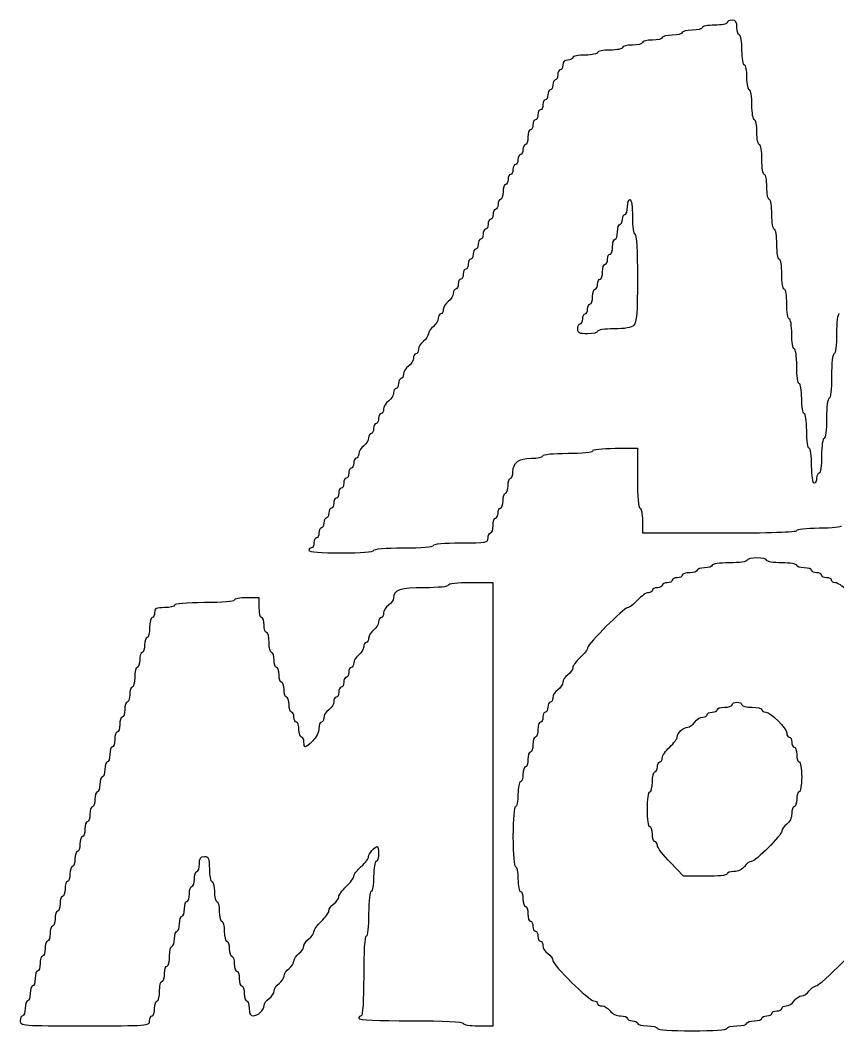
# Model space of a CAD drawing. Extents: x 18 to 597, y 6 to 390.
# Drawn here: x 22.7 to 74.4, y 305 to 368.8 of the extents above; entities that cross this region are included whole.
import ezdxf

# ---------------------------------------------------------------- set-up
doc = ezdxf.new("R2010")
doc.units = 0
doc.layers.add('Layer_1', color=7, linetype='CONTINUOUS')

msp = doc.modelspace()

# ---------------------------------------------------------------- linework, layer by layer
at = {"layer": 'Layer_1', "color": 7}
for points in [[(61.241119, 357.527226), (61.241119, 357.527226)], [(60.297438, 341.802157), (61.71296, 341.802157), (61.71296, 339.914796)], [(62.027153, 337.241401), (62.027153, 336.455369), (66.902101, 336.455369)], [(69.260751, 334.882751), (69.260751, 334.882751)], [(51.64832, 305.31887), (52.592001, 305.31887), (52.592001, 319.314227), (52.592001, 333.310135), (51.176479, 333.310135), (51.176479, 333.310135)], [(37.810062, 331.737517), (37.810062, 332.366455), (37.023477, 332.366455)], [(68.002878, 325.761792), (68.002878, 325.761792)], [(65.998107, 314.765598), (64.621723, 314.777725), (63.796553, 315.6277)]]:
    msp.add_lwpolyline(points, dxfattribs=at)
for points in [[(66.587356, 368.535547), (66.154901, 368.535547), (65.801325, 368.464387), (65.801325, 368.377897)], [(67.37394, 368.692643), (67.37394, 368.606153), (67.019808, 368.535547), (66.587356, 368.535547)], [(67.688133, 368.849739), (67.515153, 368.849739), (67.37394, 368.779136), (67.37394, 368.692643)], [(68.002878, 368.377897), (68.002878, 368.744826), (67.93276, 368.849739), (67.688133, 368.849739)], [(63.914514, 367.906059), (63.568555, 367.906059), (63.285026, 367.835452), (63.285026, 367.748962)], [(64.543452, 368.063705), (64.543452, 367.977215), (64.260479, 367.906059), (63.914514, 367.906059)], [(65.172387, 368.220801), (64.826425, 368.220801), (64.543452, 368.150195), (64.543452, 368.063705)], [(65.801325, 368.377897), (65.801325, 368.29141), (65.518349, 368.220801), (65.172387, 368.220801)], [(68.159974, 367.906059), (68.073484, 367.906059), (68.002878, 368.118428), (68.002878, 368.377897)], [(68.317621, 366.962928), (68.317621, 367.487111), (68.247347, 367.906059), (68.159974, 367.906059)], [(60.76928, 367.120025), (60.76928, 367.033532), (60.415147, 366.962928), (59.982695, 366.962928)], [(61.398215, 367.277121), (61.052253, 367.277121), (60.76928, 367.206514), (60.76928, 367.120025)], [(62.027153, 367.43477), (62.027153, 367.348277), (61.744177, 367.277121), (61.398215, 367.277121)], [(62.656091, 367.591866), (62.310126, 367.591866), (62.027153, 367.521257), (62.027153, 367.43477)], [(63.285026, 367.748962), (63.285026, 367.662473), (63.00205, 367.591866), (62.656091, 367.591866)], [(57.624046, 366.49109), (57.624046, 366.4046), (57.482283, 366.333993), (57.3093, 366.333993)], [(58.410077, 366.648186), (57.977625, 366.648186), (57.624046, 366.577579), (57.624046, 366.49109)], [(59.196661, 366.805282), (59.196661, 366.718789), (58.842529, 366.648186), (58.410077, 366.648186)], [(59.982695, 366.962928), (59.550244, 366.962928), (59.196661, 366.891772), (59.196661, 366.805282)], [(68.474717, 366.019248), (68.387347, 366.019248), (68.317621, 366.438743), (68.317621, 366.962928)], [(56.995108, 366.019248), (56.995108, 365.846265), (56.924502, 365.704505), (56.838012, 365.704505)], [(57.3093, 366.333993), (57.099632, 366.333993), (56.995108, 366.228922), (56.995108, 366.019248)], [(68.631813, 365.233217), (68.631813, 365.665669), (68.56121, 366.019248), (68.474717, 366.019248)], [(56.680365, 365.390313), (56.680365, 365.217333), (56.609759, 365.075567), (56.523269, 365.075567)], [(56.838012, 365.704505), (56.751522, 365.704505), (56.680365, 365.563295), (56.680365, 365.390313)], [(68.789463, 364.446632), (68.702973, 364.446632), (68.631813, 364.800765), (68.631813, 365.233217)], [(56.366173, 364.761375), (56.366173, 364.588395), (56.295016, 364.446632), (56.208524, 364.446632)], [(56.523269, 365.075567), (56.436779, 365.075567), (56.366173, 364.934357), (56.366173, 364.761375)], [(56.051427, 364.13244), (56.051427, 363.959457), (55.980824, 363.817694), (55.894331, 363.817694)], [(56.208524, 364.446632), (56.122034, 364.446632), (56.051427, 364.30542), (56.051427, 364.13244)], [(68.946559, 363.502952), (68.946559, 364.027134), (68.876833, 364.446632), (68.789463, 364.446632)], [(55.737235, 363.502952), (55.737235, 363.329972), (55.666078, 363.188759), (55.579589, 363.188759)], [(55.894331, 363.817694), (55.807844, 363.817694), (55.737235, 363.675931), (55.737235, 363.502952)], [(69.103655, 362.559821), (69.016285, 362.559821), (68.946559, 362.978769), (68.946559, 363.502952)], [(55.422492, 362.874014), (55.422492, 362.701031), (55.351886, 362.559821), (55.265396, 362.559821)], [(55.579589, 363.188759), (55.493099, 363.188759), (55.422492, 363.046993), (55.422492, 362.874014)], [(55.107747, 362.245079), (55.107747, 362.072096), (55.037141, 361.930886), (54.950651, 361.930886)], [(55.265396, 362.559821), (55.178906, 362.559821), (55.107747, 362.418058), (55.107747, 362.245079)], [(69.260751, 361.773237), (69.260751, 362.205689), (69.190145, 362.559821), (69.103655, 362.559821)], [(54.793555, 361.459045), (54.793555, 361.199572), (54.722948, 360.987203), (54.636458, 360.987203)], [(54.950651, 361.930886), (54.864161, 361.930886), (54.793555, 361.718517), (54.793555, 361.459045)], [(69.418398, 360.987203), (69.331905, 360.987203), (69.260751, 361.340785), (69.260751, 361.773237)], [(54.636458, 360.987203), (54.549966, 360.987206), (54.478812, 360.845443), (54.478812, 360.67246)], [(69.575494, 360.043525), (69.575494, 360.567708), (69.505768, 360.987203), (69.418398, 360.987203)], [(54.321716, 360.358268), (54.235223, 360.358268), (54.164619, 360.216505), (54.164619, 360.043525)], [(54.478812, 360.67246), (54.478812, 360.499484), (54.408205, 360.358268), (54.321716, 360.358268)], [(54.00697, 359.72878), (53.920477, 359.72878), (53.849874, 359.587567), (53.849874, 359.414587)], [(54.164619, 360.043525), (54.164617, 359.870546), (54.09346, 359.72878), (54.00697, 359.72878)], [(69.73259, 359.099842), (69.645217, 359.099842), (69.575494, 359.519343), (69.575494, 360.043525)], [(53.692778, 359.099842), (53.606288, 359.099845), (53.535682, 358.958629), (53.535682, 358.78565)], [(53.849874, 359.414587), (53.849874, 359.241605), (53.779268, 359.099842), (53.692778, 359.099842)], [(69.890239, 358.313811), (69.890239, 358.746263), (69.81908, 359.099842), (69.73259, 359.099842)], [(53.378035, 358.470907), (53.291545, 358.470907), (53.220936, 358.258535), (53.220936, 357.999065)], [(53.535682, 358.78565), (53.535682, 358.612667), (53.464525, 358.470907), (53.378035, 358.470907)], [(70.047335, 357.527226), (69.960843, 357.527226), (69.890239, 357.881359), (69.890239, 358.313811)], [(53.220936, 357.999065), (53.220936, 357.739593), (53.150333, 357.527226), (53.06384, 357.527226)], [(52.749097, 356.898288), (52.662607, 356.898288), (52.592001, 356.757079), (52.592001, 356.584096)], [(52.906193, 357.213034), (52.906193, 357.040051), (52.83559, 356.898288), (52.749097, 356.898288)], [(53.06384, 357.527226), (52.97735, 357.527226), (52.906193, 357.386014), (52.906193, 357.213034)], [(60.926376, 356.584096), (61.012866, 356.584096), (61.083472, 356.796468), (61.083472, 357.055938)], [(61.083472, 357.055938), (61.083472, 357.31541), (61.154626, 357.527226), (61.241119, 357.527226)], [(61.241119, 357.527226), (61.330973, 357.527226), (61.398215, 357.055472), (61.398215, 356.42645)], [(70.204432, 356.584096), (70.204432, 357.108282), (70.134706, 357.527226), (70.047335, 357.527226)], [(52.434905, 356.269353), (52.348415, 356.269353), (52.277258, 356.128144), (52.277258, 355.955161)], [(52.592001, 356.584096), (52.592001, 356.411116), (52.521398, 356.269353), (52.434905, 356.269353)], [(60.612184, 355.955161), (60.698674, 355.955161), (60.76928, 356.096374), (60.76928, 356.269353)], [(60.76928, 356.269353), (60.76928, 356.442336), (60.839883, 356.584096), (60.926376, 356.584096)], [(61.398215, 356.42645), (61.398215, 355.79743), (61.46546, 355.325673), (61.555314, 355.325673)], [(70.361528, 355.640416), (70.274155, 355.640416), (70.204432, 356.059913), (70.204432, 356.584096)], [(52.120159, 355.640416), (52.03367, 355.640416), (51.963063, 355.498652), (51.963063, 355.325673)], [(52.277258, 355.955161), (52.277258, 355.782181), (52.206649, 355.640416), (52.120159, 355.640416)], [(60.454534, 355.483319), (60.454534, 355.742792), (60.525694, 355.955161), (60.612184, 355.955161)], [(70.519174, 354.696735), (70.519174, 355.22092), (70.448898, 355.640416), (70.361528, 355.640416)], [(51.805417, 355.01148), (51.718927, 355.01148), (51.64832, 354.869717), (51.64832, 354.696735)], [(51.963063, 355.325673), (51.963063, 355.152693), (51.891906, 355.01148), (51.805417, 355.01148)], [(60.140342, 354.539639), (60.140342, 354.799108), (60.210948, 355.01148), (60.297438, 355.01148)], [(60.297438, 355.01148), (60.383928, 355.01148), (60.454534, 355.22385), (60.454534, 355.483319)], [(61.555314, 355.325673), (61.654179, 355.325673), (61.71296, 354.299727), (61.71296, 352.562429)], [(51.491224, 354.382543), (51.404734, 354.382543), (51.333575, 354.24078), (51.333575, 354.0678)], [(51.64832, 354.696735), (51.64832, 354.523755), (51.577714, 354.382543), (51.491224, 354.382543)], [(59.982695, 354.0678), (60.069185, 354.0678), (60.140342, 354.280167), (60.140342, 354.539639)], [(70.67627, 353.753608), (70.5889, 353.753608), (70.519174, 354.172552), (70.519174, 354.696735)], [(51.176479, 353.753608), (51.089989, 353.753608), (51.019383, 353.611842), (51.019383, 353.438862)], [(51.333575, 354.0678), (51.333578, 353.894817), (51.262969, 353.753608), (51.176479, 353.753608)], [(59.668503, 353.438862), (59.754993, 353.438862), (59.825599, 353.580625), (59.825599, 353.753608)], [(59.825599, 353.753608), (59.825599, 353.926587), (59.896206, 354.0678), (59.982695, 354.0678)], [(70.833369, 352.809927), (70.833369, 353.334112), (70.763641, 353.753608), (70.67627, 353.753608)], [(50.862286, 353.124119), (50.775794, 353.124119), (50.70464, 352.982909), (50.70464, 352.809927)], [(51.019383, 353.438862), (51.019383, 353.265882), (50.948776, 353.124119), (50.862286, 353.124119)], [(59.510854, 352.967023), (59.510854, 353.226493), (59.582013, 353.438862), (59.668503, 353.438862)], [(50.547544, 352.495182), (50.461054, 352.495182), (50.390448, 352.353969), (50.390448, 352.180989)], [(50.70464, 352.809927), (50.70464, 352.636947), (50.634034, 352.495182), (50.547544, 352.495182)], [(59.196661, 352.180989), (59.196661, 352.353969), (59.267268, 352.495182), (59.353758, 352.495182)], [(59.353758, 352.495182), (59.440247, 352.495182), (59.510854, 352.707551), (59.510854, 352.967023)], [(61.71296, 352.562429), (61.71296, 350.377327), (61.665716, 349.752492), (61.488063, 349.574842)], [(70.991016, 351.866246), (70.903646, 351.866246), (70.833369, 352.285744), (70.833369, 352.809927)], [(50.232798, 351.866246), (50.146308, 351.866246), (50.075702, 351.740116), (50.075702, 351.586228)], [(50.390448, 352.180989), (50.390448, 352.008007), (50.319288, 351.866246), (50.232798, 351.866246)], [(58.881919, 351.394405), (58.881919, 351.653874), (58.953075, 351.866246), (59.039565, 351.866246)], [(59.039565, 351.866246), (59.126055, 351.866246), (59.196661, 352.008007), (59.196661, 352.180989)], [(71.148112, 350.922566), (71.148112, 351.446751), (71.078386, 351.866246), (70.991016, 351.866246)], [(50.075702, 351.586228), (50.075702, 351.432341), (49.934489, 351.20489), (49.76151, 351.080212)], [(58.724823, 350.922566), (58.811312, 350.922566), (58.881919, 351.134932), (58.881919, 351.394405)], [(49.446767, 350.573646), (49.446767, 350.419759), (49.376163, 350.293628), (49.289671, 350.293628)], [(49.76151, 351.080212), (49.588527, 350.955532), (49.446767, 350.727533), (49.446767, 350.573646)], [(58.410077, 350.293628), (58.49657, 350.293628), (58.567726, 350.435388), (58.567726, 350.608371)], [(58.567726, 350.608371), (58.567726, 350.78135), (58.638333, 350.922566), (58.724823, 350.922566)], [(71.305208, 349.979436), (71.217838, 349.979436), (71.148112, 350.398383), (71.148112, 350.922566)], [(49.132022, 350.014163), (49.132022, 349.860276), (48.990812, 349.632271), (48.817829, 349.507594)], [(49.289671, 350.293628), (49.203181, 350.293628), (49.132022, 350.16805), (49.132022, 350.014163)], [(58.095885, 349.66469), (58.182375, 349.66469), (58.252981, 349.806453), (58.252981, 349.979436)], [(58.252981, 349.979436), (58.252981, 350.152415), (58.323587, 350.293628), (58.410077, 350.293628)], [(71.462305, 349.035755), (71.462305, 349.559941), (71.392579, 349.979436), (71.305208, 349.979436)], [(74.450442, 350.293628), (74.358714, 350.293628), (74.293346, 349.769615), (74.293346, 349.035755)], [(48.817829, 349.507594), (48.64485, 349.382914), (48.503086, 349.17055), (48.503086, 349.035755)], [(57.938789, 349.349947), (57.938789, 349.52293), (58.009392, 349.66469), (58.095885, 349.66469)], [(58.567726, 349.035755), (58.043547, 349.035755), (57.938789, 349.087856), (57.938789, 349.349947)], [(60.23019, 349.349947), (59.646098, 349.349947), (59.196661, 349.281734), (59.196661, 349.192851)], [(61.488063, 349.574842), (61.338954, 349.425727), (60.916123, 349.349947), (60.23019, 349.349947)], [(48.503086, 349.035755), (48.503086, 348.900963), (48.361877, 348.688594), (48.188894, 348.563913)], [(59.196661, 349.192851), (59.196661, 349.106361), (58.913686, 349.035755), (58.567726, 349.035755)], [(71.619951, 348.092075), (71.532578, 348.092075), (71.462305, 348.511573), (71.462305, 349.035755)], [(74.293346, 349.035755), (74.293346, 348.301898), (74.227428, 347.777882), (74.1357, 347.777882)], [(47.874149, 348.057347), (47.874149, 347.90346), (47.803542, 347.777882), (47.717052, 347.777882)], [(48.188894, 348.563913), (48.015914, 348.439236), (47.874149, 348.211234), (47.874149, 348.057347)], [(71.777047, 346.991298), (71.777047, 347.62032), (71.709805, 348.092075), (71.619951, 348.092075)], [(47.559956, 347.497864), (47.559956, 347.343977), (47.418193, 347.115975), (47.245214, 346.991298)], [(47.717052, 347.777882), (47.630563, 347.777882), (47.559956, 347.651751), (47.559956, 347.497864)], [(74.1357, 347.777882), (74.04251, 347.777882), (73.978603, 347.201054), (73.978603, 346.36236)], [(47.245214, 346.991298), (47.072234, 346.866621), (46.930468, 346.638619), (46.930468, 346.484732)], [(71.934146, 345.890521), (71.844292, 345.890521), (71.777047, 346.362278), (71.777047, 346.991298)], [(46.773372, 346.205264), (46.686882, 346.205264), (46.616276, 346.063504), (46.616276, 345.890521)], [(46.930468, 346.484732), (46.930468, 346.330844), (46.859862, 346.205264), (46.773372, 346.205264)], [(73.978603, 346.36236), (73.978603, 345.523663), (73.914697, 344.946841), (73.821507, 344.946841)], [(46.45918, 345.576329), (46.37269, 345.576329), (46.301533, 345.450195), (46.301533, 345.296311)], [(46.616276, 345.890521), (46.616276, 345.717541), (46.545669, 345.576329), (46.45918, 345.576329)], [(72.091793, 344.946841), (72.091793, 345.471023), (72.021517, 345.890521), (71.934146, 345.890521)], [(45.987341, 344.789744), (45.814358, 344.665067), (45.672595, 344.437063), (45.672595, 344.283175)], [(46.301533, 345.296311), (46.301533, 345.142423), (46.16032, 344.914425), (45.987341, 344.789744)], [(72.248889, 344.00371), (72.161519, 344.00371), (72.091793, 344.422655), (72.091793, 344.946841)], [(73.821507, 344.946841), (73.729779, 344.946841), (73.663858, 344.422824), (73.663858, 343.688968)], [(45.672595, 344.283175), (45.672595, 344.129291), (45.601989, 344.00371), (45.515499, 344.00371)], [(45.358403, 343.688968), (45.358403, 343.515985), (45.287246, 343.374222), (45.200756, 343.374222)], [(45.515499, 344.00371), (45.429006, 344.00371), (45.358403, 343.861947), (45.358403, 343.688968)], [(72.405985, 342.902934), (72.405985, 343.531953), (72.338746, 344.00371), (72.248889, 344.00371)], [(73.663858, 343.688968), (73.663858, 342.955108), (73.598487, 342.431092), (73.506762, 342.431092)], [(45.04366, 343.06003), (45.04366, 342.887047), (44.973051, 342.745287), (44.886564, 342.745287)], [(45.200756, 343.374222), (45.114264, 343.374222), (45.04366, 343.233009), (45.04366, 343.06003)], [(72.563081, 341.802157), (72.473225, 341.802157), (72.405985, 342.273911), (72.405985, 342.902934)], [(44.728915, 342.465819), (44.728915, 342.311932), (44.587705, 342.08393), (44.414722, 341.959253)], [(44.886564, 342.745287), (44.800068, 342.745287), (44.728915, 342.619707), (44.728915, 342.465819)], [(73.506762, 342.431092), (73.416905, 342.431092), (73.349666, 341.959338), (73.349666, 341.330315)], [(44.414722, 341.959253), (44.241743, 341.834576), (44.09998, 341.606574), (44.09998, 341.452687)], [(57.3093, 341.487414), (58.252834, 341.487414), (58.881919, 341.550158), (58.881919, 341.64451)], [(58.881919, 341.64451), (58.881919, 341.7377), (59.45875, 341.802157), (60.297438, 341.802157)], [(72.720731, 340.70138), (72.720731, 341.3304), (72.652935, 341.802157), (72.563081, 341.802157)], [(43.942881, 341.172669), (43.856394, 341.172669), (43.785784, 341.031459), (43.785784, 340.858476)], [(44.09998, 341.452687), (44.09998, 341.298799), (44.02937, 341.172669), (43.942881, 341.172669)], [(53.849874, 340.319387), (53.849874, 340.915937), (54.201568, 341.172669), (55.017899, 341.172669)], [(55.017899, 341.172669), (55.413286, 341.172669), (55.737235, 341.243825), (55.737235, 341.330315)], [(55.737235, 341.330315), (55.737235, 341.424671), (56.365769, 341.487414), (57.3093, 341.487414)], [(73.349666, 341.330315), (73.349666, 340.701295), (73.282423, 340.229538), (73.192569, 340.229538)], [(43.628138, 340.543731), (43.541648, 340.543734), (43.471042, 340.402521), (43.471042, 340.229538)], [(43.785784, 340.858476), (43.785784, 340.685497), (43.714628, 340.543731), (43.628138, 340.543731)], [(53.692778, 339.914796), (53.779268, 339.914796), (53.849874, 340.096981), (53.849874, 340.319387)], [(72.877827, 339.600603), (72.78797, 339.600603), (72.720731, 340.072358), (72.720731, 340.70138)], [(43.313945, 339.914796), (43.227456, 339.914796), (43.156299, 339.773583), (43.156299, 339.600603)], [(43.471042, 340.229538), (43.471042, 340.056559), (43.400435, 339.914796), (43.313945, 339.914796)], [(53.535682, 339.442954), (53.535682, 339.702426), (53.606288, 339.914796), (53.692778, 339.914796)], [(61.71296, 339.914796), (61.71296, 338.761591), (61.773957, 338.027985), (61.870057, 338.027985)], [(73.034923, 339.914796), (73.034923, 339.741813), (72.964317, 339.600603), (72.877827, 339.600603)], [(73.192569, 340.229538), (73.106077, 340.229538), (73.034923, 340.087775), (73.034923, 339.914796)], [(42.999203, 339.285858), (42.912713, 339.285858), (42.842104, 339.144098), (42.842104, 338.971115)], [(43.156299, 339.600603), (43.156299, 339.427621), (43.08569, 339.285858), (42.999203, 339.285858)], [(53.378035, 338.971115), (53.464525, 338.971115), (53.535682, 339.183485), (53.535682, 339.442954)], [(42.685008, 338.656923), (42.598518, 338.656923), (42.527361, 338.515157), (42.527361, 338.342177)], [(42.842104, 338.971115), (42.842104, 338.798136), (42.771497, 338.656923), (42.685008, 338.656923)], [(53.06384, 338.027985), (53.150333, 338.027985), (53.220936, 338.240354), (53.220936, 338.499827)], [(53.220936, 338.499827), (53.220936, 338.759299), (53.291545, 338.971115), (53.378035, 338.971115)], [(42.370265, 338.027985), (42.283772, 338.027985), (42.213169, 337.886222), (42.213169, 337.713242)], [(42.527361, 338.342177), (42.527361, 338.169195), (42.456755, 338.027985), (42.370265, 338.027985)], [(52.906193, 337.713242), (52.906193, 337.886222), (52.97735, 338.027985), (53.06384, 338.027985)], [(61.870057, 338.027985), (61.956549, 338.027985), (62.027153, 337.673853), (62.027153, 337.241401)], [(42.055519, 337.39905), (41.96903, 337.39905), (41.898423, 337.257287), (41.898423, 337.084304)], [(42.213169, 337.713242), (42.213169, 337.540263), (42.142009, 337.39905), (42.055519, 337.39905)], [(52.592001, 336.927208), (52.592001, 337.186681), (52.662607, 337.39905), (52.749097, 337.39905)], [(52.749097, 337.39905), (52.83559, 337.39905), (52.906193, 337.540263), (52.906193, 337.713242)], [(41.741327, 336.769562), (41.654834, 336.769562), (41.584231, 336.628349), (41.584231, 336.455369)], [(41.898423, 337.084304), (41.898423, 336.911325), (41.827817, 336.769562), (41.741327, 336.769562)], [(52.434905, 336.455369), (52.521398, 336.455369), (52.592001, 336.667736), (52.592001, 336.927208)], [(66.902101, 336.455369), (70.047208, 336.455369), (71.777047, 336.511012), (71.777047, 336.612466)], [(71.777047, 336.612466), (71.777047, 336.705653), (72.353878, 336.769562), (73.192569, 336.769562)], [(73.192569, 336.769562), (74.031261, 336.769562), (74.607539, 336.834021), (74.607539, 336.927208)], [(41.426584, 336.140624), (41.340092, 336.140624), (41.269488, 335.999411), (41.269488, 335.826432)], [(41.584231, 336.455369), (41.584231, 336.282387), (41.513074, 336.140624), (41.426584, 336.140624)], [(50.547544, 335.826432), (52.172509, 335.826432), (52.277258, 335.845174), (52.277258, 336.140624)], [(52.277258, 336.140624), (52.277256, 336.313604), (52.348415, 336.455369), (52.434905, 336.455369)], [(41.112392, 335.511689), (41.025902, 335.511689), (40.954743, 335.441082), (40.954743, 335.354593)], [(40.954743, 335.354593), (40.954743, 335.257821), (41.741161, 335.196943), (42.999203, 335.196943)], [(41.269488, 335.826432), (41.269488, 335.653452), (41.198882, 335.511689), (41.112392, 335.511689)], [(42.999203, 335.196943), (44.257242, 335.196943), (45.04366, 335.257821), (45.04366, 335.354593)], [(45.04366, 335.354593), (45.04366, 335.450692), (45.777269, 335.511689), (46.930468, 335.511689)], [(46.930468, 335.511689), (48.08367, 335.511689), (48.817829, 335.572683), (48.817829, 335.668785)], [(48.817829, 335.668785), (48.817829, 335.764091), (49.49917, 335.826432), (50.547544, 335.826432)], [(67.531036, 334.568008), (66.902017, 334.568008), (66.43026, 334.500774), (66.43026, 334.410912)], [(68.631813, 334.725655), (68.631813, 334.635795), (68.160056, 334.568008), (67.531036, 334.568008)], [(69.260751, 334.882751), (68.914792, 334.882751), (68.631813, 334.812145), (68.631813, 334.725655)], [(69.890239, 334.725655), (69.890239, 334.812145), (69.606713, 334.882751), (69.260751, 334.882751)], [(70.833369, 334.568008), (70.309187, 334.568008), (69.890239, 334.63829), (69.890239, 334.725655)], [(71.777047, 334.410912), (71.77705, 334.498277), (71.357544, 334.568008), (70.833369, 334.568008)], [(65.015291, 333.93907), (64.755821, 333.93907), (64.543452, 333.868464), (64.543452, 333.781974)], [(65.486579, 334.096167), (65.486579, 334.009674), (65.274763, 333.93907), (65.015291, 333.93907)], [(65.958421, 334.253816), (65.698949, 334.253816), (65.486579, 334.182656), (65.486579, 334.096167)], [(66.43026, 334.410912), (66.43026, 334.324422), (66.21789, 334.253816), (65.958421, 334.253816)], [(72.248889, 334.253816), (71.989419, 334.253816), (71.777047, 334.324422), (71.777047, 334.410912)], [(72.720731, 334.096167), (72.720731, 334.182656), (72.508361, 334.253816), (72.248889, 334.253816)], [(73.034923, 333.93907), (72.861943, 333.93907), (72.720731, 334.009674), (72.720731, 334.096167)], [(73.349666, 333.781974), (73.349666, 333.868464), (73.207905, 333.93907), (73.034923, 333.93907)], [(51.176479, 333.310135), (50.337791, 333.310135), (49.76151, 333.246226), (49.76151, 333.153036)], [(63.599771, 333.310135), (63.426789, 333.310135), (63.285026, 333.239526), (63.285026, 333.153036)], [(63.914514, 333.467232), (63.914514, 333.380742), (63.772751, 333.310135), (63.599771, 333.310135)], [(64.228706, 333.624878), (64.055727, 333.624878), (63.914514, 333.553721), (63.914514, 333.467232)], [(64.543452, 333.781974), (64.543452, 333.695484), (64.401689, 333.624878), (64.228706, 333.624878)], [(73.663858, 333.624878), (73.490876, 333.624878), (73.349666, 333.695484), (73.349666, 333.781974)], [(73.978603, 333.467232), (73.978603, 333.553721), (73.83684, 333.624878), (73.663858, 333.624878)], [(74.229956, 333.310135), (74.091684, 333.310135), (73.978603, 333.380742), (73.978603, 333.467232)], [(74.922284, 332.838294), (74.679909, 333.097766), (74.368234, 333.310135), (74.229956, 333.310135)], [(48.256142, 332.99539), (46.73223, 332.99539), (46.301533, 332.849865), (46.301533, 332.333932)], [(49.76151, 333.153036), (49.76151, 333.059155), (49.154749, 332.99539), (48.256142, 332.99539)], [(62.404735, 332.681197), (62.266463, 332.681197), (61.955339, 332.468825), (61.71296, 332.209359)], [(62.656091, 332.838294), (62.656091, 332.751804), (62.543013, 332.681197), (62.404735, 332.681197)], [(62.970833, 332.99539), (62.797854, 332.99539), (62.656091, 332.924786), (62.656091, 332.838294)], [(63.285026, 333.153036), (63.285026, 333.066547), (63.143813, 332.99539), (62.970833, 332.99539)], [(34.350082, 332.05226), (33.19688, 332.05226), (32.463272, 331.990713), (32.463272, 331.894613)], [(36.237443, 332.209359), (36.237443, 332.113256), (35.503282, 332.05226), (34.350082, 332.05226)], [(37.023477, 332.366455), (36.591026, 332.366455), (36.237443, 332.295848), (36.237443, 332.209359)], [(46.301533, 332.333932), (46.301533, 332.217111), (46.16032, 332.01929), (45.987341, 331.894613)], [(61.71296, 332.209359), (61.470582, 331.949884), (61.19313, 331.737517), (61.096703, 331.737517)], [(31.205399, 331.423325), (31.205399, 331.250342), (31.134242, 331.108579), (31.047752, 331.108579)], [(31.834336, 331.737517), (31.310157, 331.737517), (31.205399, 331.685416), (31.205399, 331.423325)], [(32.463272, 331.894613), (32.463272, 331.808123), (32.180299, 331.737517), (31.834336, 331.737517)], [(37.967158, 331.108579), (37.880668, 331.108579), (37.810062, 331.391555), (37.810062, 331.737517)], [(45.672595, 331.388597), (45.672595, 331.23471), (45.601989, 331.108579), (45.515499, 331.108579)], [(45.987341, 331.894613), (45.814358, 331.769936), (45.672595, 331.542484), (45.672595, 331.388597)], [(61.096703, 331.737517), (60.868024, 331.737517), (58.567726, 329.437222), (58.567726, 329.208541)], [(31.047752, 331.108579), (30.961262, 331.108579), (30.890656, 330.825606), (30.890656, 330.479644)], [(38.124254, 330.63674), (38.124254, 330.89621), (38.053648, 331.108579), (37.967158, 331.108579)], [(45.358403, 330.828564), (45.358403, 330.674677), (45.216643, 330.447225), (45.04366, 330.322548)], [(45.515499, 331.108579), (45.429006, 331.108579), (45.358403, 330.982451), (45.358403, 330.828564)], [(30.890656, 330.479644), (30.890656, 330.133682), (30.82005, 329.850706), (30.73356, 329.850706)], [(38.281901, 330.164899), (38.195408, 330.164899), (38.124254, 330.377268), (38.124254, 330.63674)], [(38.438997, 329.535963), (38.438997, 329.881926), (38.368391, 330.164899), (38.281901, 330.164899)], [(45.04366, 330.322548), (44.87068, 330.197868), (44.728915, 329.969869), (44.728915, 329.815982)], [(30.73356, 329.850706), (30.64707, 329.850706), (30.57591, 329.63834), (30.57591, 329.378867)], [(38.596093, 328.907026), (38.5096, 328.907026), (38.438997, 329.190001), (38.438997, 329.535963)], [(44.571818, 329.535963), (44.485329, 329.535963), (44.414722, 329.409833), (44.414722, 329.255945)], [(44.728915, 329.815982), (44.728915, 329.662094), (44.658308, 329.535963), (44.571818, 329.535963)], [(30.418814, 328.907026), (30.332324, 328.907026), (30.261718, 328.694659), (30.261718, 328.435187)], [(30.57591, 329.378867), (30.57591, 329.119398), (30.505307, 328.907026), (30.418814, 328.907026)], [(38.753189, 328.435187), (38.753189, 328.694659), (38.682583, 328.907026), (38.596093, 328.907026)], [(44.414722, 329.255945), (44.414722, 329.102058), (44.272959, 328.874607), (44.09998, 328.749929)], [(58.567726, 329.208541), (58.567726, 329.112111), (58.355354, 328.834667), (58.095885, 328.592283)], [(30.261718, 328.435187), (30.261718, 328.175714), (30.191112, 327.963345), (30.104622, 327.963345)], [(38.910839, 327.963345), (38.824346, 327.963345), (38.753189, 328.175714), (38.753189, 328.435187)], [(43.785784, 328.243363), (43.785784, 328.089476), (43.714628, 327.963345), (43.628138, 327.963345)], [(44.09998, 328.749929), (43.927, 328.625249), (43.785784, 328.39725), (43.785784, 328.243363)], [(58.095885, 328.592283), (57.83641, 328.349902), (57.624046, 328.054421), (57.624046, 327.935233)], [(30.104622, 327.963345), (30.018129, 327.963345), (29.946975, 327.680372), (29.946975, 327.33441)], [(39.067935, 327.491506), (39.067935, 327.750978), (38.997328, 327.963345), (38.910839, 327.963345)], [(43.471042, 327.649153), (43.471042, 327.47617), (43.400435, 327.33441), (43.313945, 327.33441)], [(43.628138, 327.963345), (43.541648, 327.963345), (43.471042, 327.822132), (43.471042, 327.649153)], [(57.624046, 327.935233), (57.624046, 327.816045), (57.482283, 327.616186), (57.3093, 327.491506)], [(29.946975, 327.33441), (29.946975, 326.988448), (29.876369, 326.705472), (29.789879, 326.705472)], [(39.225031, 327.019664), (39.138541, 327.019664), (39.067935, 327.232037), (39.067935, 327.491506)], [(39.382677, 326.548376), (39.382677, 326.807848), (39.311521, 327.019664), (39.225031, 327.019664)], [(43.156299, 327.019664), (43.156299, 326.846685), (43.08569, 326.705472), (42.999203, 326.705472)], [(43.313945, 327.33441), (43.227456, 327.33441), (43.156299, 327.192647), (43.156299, 327.019664)], [(56.995108, 327.019664), (56.995108, 326.884872), (56.853348, 326.673053), (56.680365, 326.548376)], [(57.3093, 327.491506), (57.136321, 327.366829), (56.995108, 327.154459), (56.995108, 327.019664)], [(29.789879, 326.705472), (29.703387, 326.705472), (29.632783, 326.493106), (29.632783, 326.233633)], [(39.539774, 326.076537), (39.453284, 326.076537), (39.382677, 326.288904), (39.382677, 326.548376)], [(42.842104, 326.390729), (42.842104, 326.21775), (42.771497, 326.076537), (42.685008, 326.076537)], [(42.999203, 326.705472), (42.91271, 326.705472), (42.842104, 326.563712), (42.842104, 326.390729)], [(56.680365, 326.548376), (56.507386, 326.423696), (56.366173, 326.195697), (56.366173, 326.04181)], [(29.475134, 325.761792), (29.388641, 325.761792), (29.318037, 325.549422), (29.318037, 325.289953)], [(29.632783, 326.233633), (29.632783, 325.974161), (29.561623, 325.761792), (29.475134, 325.761792)], [(39.69687, 325.604695), (39.69687, 325.864168), (39.626263, 326.076537), (39.539774, 326.076537)], [(42.527361, 325.796519), (42.527361, 325.642632), (42.386148, 325.41463), (42.213169, 325.289953)], [(42.685008, 326.076537), (42.598518, 326.076537), (42.527361, 325.950406), (42.527361, 325.796519)], [(56.208524, 325.761792), (56.122034, 325.761792), (56.051427, 325.620579), (56.051427, 325.447599)], [(56.366173, 326.04181), (56.366173, 325.887922), (56.295016, 325.761792), (56.208524, 325.761792)], [(67.688133, 325.604695), (67.688133, 325.691188), (67.829898, 325.761792), (68.002878, 325.761792)], [(68.002878, 325.761792), (68.175861, 325.761792), (68.317621, 325.691188), (68.317621, 325.604695)], [(29.318037, 325.289953), (29.318037, 325.030478), (29.247431, 324.818111), (29.160941, 324.818111)], [(39.853966, 325.132857), (39.767476, 325.132857), (39.69687, 325.345226), (39.69687, 325.604695)], [(40.011615, 324.818111), (40.011615, 324.991093), (39.940456, 325.132857), (39.853966, 325.132857)], [(42.213169, 325.289953), (42.040186, 325.165273), (41.898423, 324.937271), (41.898423, 324.783386)], [(55.894331, 325.132857), (55.807844, 325.132857), (55.737235, 324.991093), (55.737235, 324.818111)], [(56.051427, 325.447599), (56.051427, 325.27462), (55.980824, 325.132857), (55.894331, 325.132857)], [(65.836049, 324.818111), (65.989922, 324.818111), (66.116067, 324.889268), (66.116067, 324.97576)], [(66.116067, 324.97576), (66.116067, 325.06225), (66.25728, 325.132857), (66.43026, 325.132857)], [(66.43026, 325.132857), (66.603239, 325.132857), (66.745005, 325.20346), (66.745005, 325.289953)], [(66.745005, 325.289953), (66.745005, 325.376443), (66.957372, 325.447599), (67.216844, 325.447599)], [(67.216844, 325.447599), (67.476316, 325.447599), (67.688133, 325.518206), (67.688133, 325.604695)], [(68.317621, 325.604695), (68.317621, 325.518206), (68.600597, 325.447599), (68.946559, 325.447599)], [(68.946559, 325.447599), (69.292518, 325.447599), (69.575494, 325.376443), (69.575494, 325.289953)], [(69.575494, 325.289953), (69.575494, 325.20346), (69.683763, 325.132857), (69.816376, 325.132857)], [(69.816376, 325.132857), (70.12938, 325.132857), (71.148112, 324.114672), (71.148112, 323.801671)], [(29.003845, 324.346822), (29.003845, 324.08735), (28.932688, 323.874981), (28.846199, 323.874981)], [(29.160941, 324.818111), (29.074449, 324.818111), (29.003845, 324.606295), (29.003845, 324.346822)], [(40.168711, 324.503919), (40.082222, 324.503919), (40.011615, 324.645131), (40.011615, 324.818111)], [(40.325808, 324.03208), (40.325808, 324.291549), (40.255204, 324.503919), (40.168711, 324.503919)], [(41.741327, 324.503919), (41.654834, 324.503919), (41.584231, 324.323895), (41.584231, 324.103736)], [(41.898423, 324.783386), (41.898423, 324.629499), (41.827817, 324.503919), (41.741327, 324.503919)], [(55.579589, 324.503919), (55.493099, 324.503919), (55.422492, 324.291549), (55.422492, 324.03208)], [(55.737235, 324.818111), (55.737235, 324.645131), (55.666078, 324.503919), (55.579589, 324.503919)], [(64.890715, 324.189176), (65.007538, 324.189176), (65.204811, 324.330939), (65.329483, 324.503919)], [(65.329483, 324.503919), (65.454157, 324.676901), (65.682156, 324.818111), (65.836049, 324.818111)], [(28.846199, 323.874981), (28.759709, 323.874984), (28.689102, 323.662614), (28.689102, 323.403142)], [(40.483454, 323.560238), (40.396964, 323.560238), (40.325808, 323.772608), (40.325808, 324.03208)], [(41.584231, 324.103736), (41.584231, 323.88358), (41.410108, 323.529448), (41.197829, 323.317152)], [(55.422492, 324.03208), (55.422492, 323.772608), (55.351886, 323.560238), (55.265396, 323.560238)], [(64.228706, 323.55583), (64.228706, 323.805701), (64.629654, 324.189176), (64.890715, 324.189176)], [(71.148112, 323.801671), (71.148112, 323.669052), (71.218719, 323.560238), (71.305208, 323.560238)], [(28.689102, 323.403142), (28.689102, 323.14367), (28.618496, 322.931303), (28.532006, 322.931303)], [(40.64055, 323.246046), (40.64055, 323.419025), (40.569947, 323.560238), (40.483454, 323.560238)], [(41.197829, 323.317152), (40.729823, 322.849157), (40.64055, 322.838048), (40.64055, 323.246046)], [(55.107747, 323.088399), (55.107747, 322.828927), (55.037141, 322.616558), (54.950651, 322.616558)], [(55.265396, 323.560238), (55.178906, 323.560238), (55.107747, 323.347869), (55.107747, 323.088399)], [(63.756867, 322.931303), (64.01634, 323.173684), (64.228706, 323.454616), (64.228706, 323.55583)], [(71.305208, 323.560238), (71.391698, 323.560238), (71.462305, 323.419025), (71.462305, 323.246046)], [(71.462305, 323.246046), (71.462305, 323.073063), (71.533461, 322.931303), (71.619951, 322.931303)], [(28.374357, 322.459461), (28.374357, 322.199989), (28.303753, 321.98762), (28.217261, 321.98762)], [(28.532006, 322.931303), (28.445516, 322.931303), (28.374357, 322.718934), (28.374357, 322.459461)], [(54.950651, 322.616558), (54.864161, 322.616558), (54.793555, 322.404741), (54.793555, 322.145269)], [(63.285026, 322.238975), (63.285026, 322.377256), (63.497398, 322.688919), (63.756867, 322.931303)], [(71.619951, 322.931303), (71.706441, 322.931303), (71.777047, 322.718934), (71.777047, 322.459461)], [(71.777047, 322.459461), (71.777047, 322.199989), (71.847656, 321.98762), (71.934146, 321.98762)], [(28.217261, 321.98762), (28.130771, 321.98762), (28.060165, 321.775253), (28.060165, 321.515781)], [(54.793555, 322.145269), (54.793555, 321.885797), (54.722948, 321.673427), (54.636458, 321.673427)], [(62.970833, 321.673427), (62.970833, 321.84641), (63.04144, 321.98762), (63.12793, 321.98762)], [(63.12793, 321.98762), (63.214419, 321.98762), (63.285026, 322.100695), (63.285026, 322.238975)], [(71.934146, 321.98762), (72.021517, 321.987623), (72.091793, 321.568675), (72.091793, 321.044492)], [(28.060165, 321.515781), (28.060165, 321.256309), (27.989559, 321.044492), (27.903069, 321.044492)], [(54.478812, 321.201588), (54.478812, 320.942116), (54.408205, 320.729747), (54.321716, 320.729747)], [(54.636458, 321.673427), (54.549966, 321.673427), (54.478812, 321.461058), (54.478812, 321.201588)], [(62.656091, 320.729747), (62.656091, 321.075709), (62.727247, 321.358685), (62.813737, 321.358685)], [(62.813737, 321.358685), (62.900227, 321.358685), (62.970833, 321.500448), (62.970833, 321.673427)], [(27.745421, 320.572651), (27.745421, 320.313178), (27.674814, 320.100812), (27.588325, 320.100812)], [(27.903069, 321.044492), (27.816579, 321.044492), (27.745421, 320.832123), (27.745421, 320.572651)], [(54.321716, 320.729747), (54.235223, 320.729747), (54.164619, 320.375617), (54.164619, 319.943162)], [(62.498992, 320.100812), (62.585481, 320.100812), (62.656091, 320.383787), (62.656091, 320.729747)], [(72.091793, 321.044492), (72.091793, 320.520307), (72.021517, 320.100812), (71.934146, 320.100812)], [(27.588325, 320.100812), (27.501835, 320.100812), (27.431228, 319.888442), (27.431228, 319.62897)], [(54.164619, 319.943162), (54.164617, 319.51071), (54.09346, 319.157131), (54.00697, 319.157131)], [(62.341895, 319.000035), (62.341895, 319.629058), (62.409138, 320.100812), (62.498992, 320.100812)], [(71.934146, 320.100812), (71.847656, 320.100812), (71.777047, 319.888442), (71.777047, 319.62897)], [(27.431228, 319.62897), (27.431228, 319.369501), (27.360071, 319.157131), (27.273581, 319.157131)], [(71.777047, 319.62897), (71.777047, 319.369501), (71.706441, 319.157131), (71.619951, 319.157131)], [(27.116484, 318.685289), (27.116484, 318.42582), (27.045878, 318.213451), (26.959388, 318.213451)], [(27.273581, 319.157131), (27.187091, 319.157131), (27.116484, 318.944762), (27.116484, 318.685289)], [(54.00697, 319.157131), (53.910871, 319.157131), (53.849874, 318.423528), (53.849874, 317.27032)], [(62.498992, 317.899258), (62.409138, 317.899258), (62.341895, 318.371012), (62.341895, 319.000035)], [(71.462305, 318.720017), (71.462305, 318.463364), (71.33281, 318.189473), (71.148112, 318.056354)], [(71.619951, 319.157131), (71.533461, 319.157131), (71.462305, 318.960394), (71.462305, 318.720017)], [(26.959388, 318.213451), (26.872898, 318.213451), (26.80174, 318.001081), (26.80174, 317.741609)], [(71.148112, 318.056354), (70.975133, 317.931677), (70.833369, 317.737827), (70.833369, 317.625302)], [(26.80174, 317.741609), (26.80174, 317.482137), (26.731134, 317.27032), (26.644644, 317.27032)], [(62.656091, 317.427417), (62.656091, 317.686889), (62.585481, 317.899258), (62.498992, 317.899258)], [(62.813737, 316.955578), (62.727247, 316.955578), (62.656091, 317.167944), (62.656091, 317.427417)], [(70.833369, 317.625302), (70.833369, 317.358859), (69.172209, 315.697705), (68.905769, 315.697705)], [(26.487548, 316.798482), (26.487548, 316.539009), (26.416941, 316.32664), (26.330451, 316.32664)], [(26.644644, 317.27032), (26.558151, 317.27032), (26.487548, 317.057951), (26.487548, 316.798482)], [(53.849874, 317.27032), (53.849874, 316.117115), (53.910871, 315.382959), (54.00697, 315.382959)], [(62.970833, 316.716349), (62.970833, 316.847791), (62.900227, 316.955578), (62.813737, 316.955578)], [(63.796553, 315.6277), (63.342478, 316.095229), (62.970833, 316.584907), (62.970833, 316.716349)], [(26.330451, 316.32664), (26.243959, 316.32664), (26.172804, 316.11427), (26.172804, 315.854801)], [(44.728915, 316.007486), (44.728915, 316.196358), (45.107758, 316.640832), (45.268555, 316.640832)], [(45.358403, 316.169544), (45.358403, 315.910071), (45.287246, 315.697705), (45.200756, 315.697705)], [(45.268555, 316.640832), (45.317977, 316.640832), (45.358403, 316.429016), (45.358403, 316.169544)], [(26.172804, 315.854801), (26.172804, 315.595329), (26.102197, 315.382959), (26.015708, 315.382959)], [(33.878243, 315.068767), (33.964736, 315.068767), (34.03589, 315.280586), (34.03589, 315.540055)], [(34.03589, 315.540055), (34.03589, 315.906987), (34.105455, 316.011897), (34.350082, 316.011897)], [(34.350082, 316.011897), (34.62265, 316.011897), (34.664825, 315.907303), (34.664825, 315.225863)], [(44.257626, 315.382959), (44.517098, 315.625343), (44.728915, 315.906273), (44.728915, 316.007486)], [(45.200756, 315.697705), (45.113383, 315.697705), (45.04366, 315.278207), (45.04366, 314.754024)], [(68.905769, 315.697705), (68.793256, 315.697705), (68.599391, 315.555942), (68.474717, 315.382959)], [(25.858611, 314.91112), (25.858611, 314.651648), (25.787453, 314.439279), (25.700963, 314.439279)], [(26.015708, 315.382959), (25.929215, 315.382959), (25.858611, 315.170593), (25.858611, 314.91112)], [(33.721147, 314.596925), (33.721147, 314.856398), (33.791754, 315.068767), (33.878243, 315.068767)], [(34.664825, 315.225863), (34.664825, 314.793411), (34.735434, 314.439279), (34.821924, 314.439279)], [(43.785784, 314.754024), (43.785784, 314.857603), (43.998157, 315.140576), (44.257626, 315.382959)], [(54.00697, 315.382959), (54.09346, 315.382959), (54.164619, 315.02938), (54.164619, 314.596925)], [(67.37394, 314.91112), (67.37394, 314.817369), (66.818428, 314.758608), (65.998107, 314.765598)], [(67.811055, 315.068767), (67.570689, 315.068767), (67.37394, 314.99761), (67.37394, 314.91112)], [(68.474717, 315.382959), (68.341601, 315.198267), (68.06771, 315.068767), (67.811055, 315.068767)], [(25.700963, 314.439279), (25.614474, 314.439279), (25.543867, 314.227462), (25.543867, 313.96799)], [(33.406952, 313.653248), (33.406952, 313.912717), (33.477558, 314.125086), (33.564048, 314.125086)], [(33.564048, 314.125086), (33.650541, 314.125086), (33.721147, 314.337453), (33.721147, 314.596925)], [(34.821924, 314.439279), (34.908414, 314.439279), (34.97902, 314.156306), (34.97902, 313.810344)], [(42.842104, 313.467486), (42.842104, 313.586674), (43.054473, 313.882703), (43.313945, 314.125086)], [(43.313945, 314.125086), (43.573415, 314.36747), (43.785784, 314.650443), (43.785784, 314.754024)], [(45.04366, 314.754024), (45.04366, 314.229839), (44.973934, 313.810344), (44.886564, 313.810344)], [(54.164619, 314.596925), (54.164619, 314.164473), (54.235223, 313.810344), (54.321716, 313.810344)], [(25.386771, 313.496149), (25.300281, 313.496149), (25.229674, 313.283779), (25.229674, 313.02431)], [(25.543867, 313.96799), (25.543867, 313.708518), (25.473261, 313.496149), (25.386771, 313.496149)], [(33.249306, 313.181406), (33.335795, 313.181406), (33.406952, 313.393775), (33.406952, 313.653248)], [(34.97902, 313.810344), (34.97902, 313.464382), (35.050174, 313.181406), (35.136667, 313.181406)], [(44.886564, 313.810344), (44.793374, 313.810344), (44.728915, 313.234068), (44.728915, 312.395372)], [(54.321716, 313.810344), (54.408205, 313.810344), (54.478812, 313.597974), (54.478812, 313.338502)], [(25.229674, 313.02431), (25.229674, 312.764837), (25.15852, 312.552468), (25.072027, 312.552468)], [(33.092209, 312.709564), (33.092209, 312.969036), (33.162813, 313.181406), (33.249306, 313.181406)], [(35.136667, 313.181406), (35.223156, 313.181406), (35.293763, 312.89843), (35.293763, 312.552468)], [(42.213169, 312.58058), (42.213169, 312.699768), (42.354379, 312.899632), (42.527361, 313.02431)], [(42.527361, 313.02431), (42.700341, 313.148987), (42.842104, 313.348298), (42.842104, 313.467486)], [(54.478812, 313.338502), (54.478812, 313.079033), (54.549966, 312.866663), (54.636458, 312.866663)], [(54.636458, 312.866663), (54.722948, 312.866663), (54.793555, 312.654844), (54.793555, 312.395372)], [(25.072027, 312.552468), (24.985537, 312.552468), (24.914931, 312.340101), (24.914931, 312.080629)], [(32.777464, 311.765886), (32.777467, 312.025356), (32.848621, 312.237725), (32.935113, 312.237725)], [(32.935113, 312.237725), (33.021603, 312.237725), (33.092209, 312.450095), (33.092209, 312.709564)], [(35.293763, 312.552468), (35.293763, 312.206506), (35.364369, 311.923533), (35.450859, 311.923533)], [(41.741327, 311.923533), (42.000797, 312.165914), (42.213169, 312.461395), (42.213169, 312.58058)], [(44.728915, 312.395372), (44.728915, 311.556678), (44.665008, 310.979852), (44.571818, 310.979852)], [(54.793555, 312.395372), (54.793555, 312.135902), (54.864161, 311.923533), (54.950651, 311.923533)], [(24.757834, 311.608787), (24.671344, 311.608787), (24.600187, 311.396418), (24.600187, 311.136949)], [(24.914931, 312.080629), (24.914931, 311.821157), (24.844327, 311.608787), (24.757834, 311.608787)], [(32.620368, 311.294595), (32.706858, 311.294595), (32.777464, 311.506411), (32.777464, 311.765886)], [(35.450859, 311.923533), (35.537349, 311.923533), (35.608508, 311.64056), (35.608508, 311.294595)], [(41.269488, 311.265933), (41.269488, 311.385121), (41.481855, 311.681149), (41.741327, 311.923533)], [(54.950651, 311.923533), (55.037141, 311.923533), (55.107747, 311.78177), (55.107747, 311.608787)], [(55.107747, 311.608787), (55.107747, 311.435808), (55.178906, 311.294595), (55.265396, 311.294595)], [(24.600187, 311.136949), (24.600187, 310.877476), (24.529583, 310.665107), (24.44309, 310.665107)], [(32.463272, 310.822756), (32.463272, 311.082226), (32.533878, 311.294595), (32.620368, 311.294595)], [(35.608508, 311.294595), (35.608506, 310.948636), (35.679115, 310.665107), (35.765605, 310.665107)], [(40.954743, 310.822756), (41.127722, 310.947433), (41.269488, 311.146744), (41.269488, 311.265933)], [(44.571818, 310.979852), (44.473535, 310.979852), (44.414722, 310.03611), (44.414722, 308.463553)], [(55.265396, 311.294595), (55.351886, 311.294595), (55.422492, 311.152832), (55.422492, 310.979852)], [(55.422492, 310.979852), (55.422492, 310.80687), (55.493099, 310.665107), (55.579589, 310.665107)], [(72.99303, 307.834618), (73.240677, 307.834618), (76.180157, 310.748185), (76.180157, 310.993633)], [(24.44309, 310.665107), (24.3566, 310.665107), (24.285994, 310.453291), (24.285994, 310.193818)], [(32.148529, 309.721979), (32.148529, 310.067939), (32.219686, 310.350914), (32.306175, 310.350914)], [(32.306175, 310.350914), (32.392665, 310.350914), (32.463272, 310.563284), (32.463272, 310.822756)], [(35.765605, 310.665107), (35.852094, 310.665107), (35.922701, 310.453291), (35.922701, 310.193818)], [(40.325808, 309.879076), (40.49879, 310.003753), (40.64055, 310.216122), (40.64055, 310.350914)], [(40.64055, 310.350914), (40.64055, 310.485709), (40.78176, 310.698076), (40.954743, 310.822756)], [(55.579589, 310.665107), (55.666078, 310.665107), (55.737235, 310.539529), (55.737235, 310.385642)], [(55.737235, 310.385642), (55.737235, 310.231757), (55.878448, 310.003753), (56.051427, 309.879076)], [(24.128898, 309.721979), (24.042408, 309.721979), (23.97125, 309.50961), (23.97125, 309.250138)], [(24.285994, 310.193818), (24.285994, 309.934349), (24.215387, 309.721979), (24.128898, 309.721979)], [(31.991433, 309.093042), (32.077922, 309.093042), (32.148529, 309.376017), (32.148529, 309.721979)], [(35.922701, 310.193818), (35.922701, 309.934349), (35.993857, 309.721979), (36.080347, 309.721979)], [(36.080347, 309.721979), (36.166837, 309.721979), (36.237443, 309.50961), (36.237443, 309.250138)], [(40.011615, 309.407234), (40.011615, 309.542029), (40.152828, 309.754395), (40.325808, 309.879076)], [(56.051427, 309.879076), (56.224407, 309.754395), (56.366173, 309.560613), (56.366173, 309.448577)], [(23.97125, 309.250138), (23.97125, 308.990668), (23.900643, 308.778299), (23.814154, 308.778299)], [(31.834336, 308.621203), (31.834336, 308.880672), (31.904943, 309.093042), (31.991433, 309.093042)], [(36.237443, 309.250138), (36.237443, 308.990668), (36.308053, 308.778299), (36.39454, 308.778299)], [(39.69687, 308.935395), (39.869852, 309.060072), (40.011615, 309.272442), (40.011615, 309.407234)], [(56.366173, 309.448577), (56.366173, 309.162465), (58.667994, 306.891488), (58.957986, 306.891488)], [(23.814154, 308.778299), (23.727664, 308.778299), (23.657057, 308.565929), (23.657057, 308.306457)], [(31.676687, 308.149361), (31.763177, 308.149361), (31.834336, 308.361728), (31.834336, 308.621203)], [(36.39454, 308.778299), (36.481032, 308.778299), (36.551636, 308.565929), (36.551636, 308.306457)], [(39.067935, 307.992265), (39.240914, 308.116945), (39.382677, 308.328761), (39.382677, 308.463553)], [(39.382677, 308.463553), (39.382677, 308.598348), (39.52389, 308.810715), (39.69687, 308.935395)], [(44.414722, 308.463553), (44.414722, 306.891003), (44.35591, 305.947808), (44.257626, 305.947808)], [(23.49941, 307.834618), (23.41292, 307.834618), (23.342313, 307.622249), (23.342313, 307.362777)], [(23.657057, 308.306457), (23.657057, 308.046985), (23.5859, 307.834618), (23.49941, 307.834618)], [(31.519591, 307.520426), (31.519591, 307.866388), (31.5902, 308.149361), (31.676687, 308.149361)], [(36.551636, 308.306457), (36.551636, 308.046985), (36.622795, 307.834618), (36.709285, 307.834618)], [(36.709285, 307.834618), (36.795778, 307.834618), (36.866381, 307.622249), (36.866381, 307.362777)], [(38.753189, 307.520426), (38.753189, 307.655218), (38.894952, 307.867588), (39.067935, 307.992265)], [(72.563081, 307.520426), (72.687753, 307.693406), (72.88127, 307.834618), (72.99303, 307.834618)], [(23.342313, 307.362777), (23.342313, 307.103307), (23.271704, 306.891488), (23.185217, 306.891488)], [(31.362495, 306.891488), (31.448985, 306.891488), (31.519591, 307.174464), (31.519591, 307.520426)], [(36.866381, 307.362777), (36.866381, 307.103307), (36.936988, 306.891488), (37.023477, 306.891488)], [(38.438997, 307.048584), (38.611977, 307.173264), (38.753189, 307.385631), (38.753189, 307.520426)], [(71.619951, 306.891488), (71.744623, 307.064468), (71.956995, 307.20568), (72.091793, 307.20568)], [(72.091793, 307.20568), (72.226591, 307.20568), (72.43841, 307.347446), (72.563081, 307.520426)], [(23.185217, 306.891488), (23.098724, 306.891488), (23.028121, 306.679119), (23.028121, 306.419649)], [(31.205399, 306.419649), (31.205399, 306.679119), (31.276005, 306.891488), (31.362495, 306.891488)], [(37.023477, 306.891488), (37.10997, 306.891488), (37.181124, 306.679119), (37.181124, 306.419649)], [(37.428068, 305.947808), (37.731164, 305.947808), (38.124254, 306.321284), (38.124254, 306.609266)], [(38.124254, 306.609266), (38.124254, 306.726086), (38.266017, 306.923907), (38.438997, 307.048584)], [(58.957986, 306.891488), (59.089107, 306.891488), (59.196661, 306.820331), (59.196661, 306.733842)], [(59.196661, 306.733842), (59.196661, 306.647352), (59.322256, 306.576745), (59.476129, 306.576745)], [(59.476129, 306.576745), (59.630019, 306.576745), (59.858024, 306.434982), (59.982695, 306.262)], [(70.833369, 306.419649), (70.833367, 306.506139), (70.959509, 306.576745), (71.113385, 306.576745)], [(71.113385, 306.576745), (71.267272, 306.576745), (71.495279, 306.718508), (71.619951, 306.891488)], [(22.870473, 305.947808), (22.78398, 305.947808), (22.713377, 305.806045), (22.713377, 305.633065)], [(23.028121, 306.419649), (23.028121, 306.160177), (22.956963, 305.947808), (22.870473, 305.947808)], [(30.890656, 305.633065), (30.890656, 305.806045), (30.961262, 305.947808), (31.047752, 305.947808)], [(31.047752, 305.947808), (31.134242, 305.947808), (31.205399, 306.160177), (31.205399, 306.419649)], [(37.181124, 306.419649), (37.181124, 306.095605), (37.258343, 305.947808), (37.428068, 305.947808)], [(44.257626, 305.947808), (44.171136, 305.947808), (44.09998, 305.877204), (44.09998, 305.790711)], [(59.982695, 306.262), (60.115811, 306.077308), (60.390253, 305.947808), (60.646908, 305.947808)], [(60.646908, 305.947808), (60.887277, 305.947808), (61.083472, 305.877204), (61.083472, 305.790711)], [(69.575494, 305.790711), (69.575494, 305.877204), (69.717257, 305.947808), (69.890239, 305.947808)], [(69.890239, 305.947808), (70.063222, 305.947808), (70.204432, 306.018414), (70.204432, 306.104904)], [(70.204432, 306.104904), (70.204432, 306.191396), (70.346192, 306.262), (70.519174, 306.262)], [(70.519174, 306.262), (70.692154, 306.262), (70.833369, 306.333159), (70.833369, 306.419649)], [(22.713377, 305.633065), (22.713377, 305.326617), (22.817942, 305.31887), (26.80174, 305.31887)], [(26.80174, 305.31887), (30.785539, 305.318873), (30.890656, 305.326617), (30.890656, 305.633065)], [(44.09998, 305.790711), (44.09998, 305.690867), (45.305574, 305.633065), (47.40231, 305.633065)], [(47.40231, 305.633065), (49.499043, 305.633065), (50.70464, 305.57581), (50.70464, 305.475969)], [(50.70464, 305.475969), (50.70464, 305.388601), (51.124144, 305.31887), (51.64832, 305.31887)], [(61.083472, 305.790711), (61.083472, 305.704222), (61.225232, 305.633065), (61.398215, 305.633065)], [(61.398215, 305.633065), (61.571197, 305.633065), (61.71296, 305.562459), (61.71296, 305.475969)], [(61.71296, 305.475969), (61.71296, 305.389476), (61.995931, 305.31887), (62.341895, 305.31887)], [(62.341895, 305.31887), (62.687855, 305.318873), (62.970833, 305.247713), (62.970833, 305.161223)], [(67.37394, 305.161223), (67.37394, 305.247713), (67.656916, 305.31887), (68.002878, 305.31887)], [(68.002878, 305.31887), (68.34884, 305.318873), (68.631813, 305.389476), (68.631813, 305.475969)], [(68.631813, 305.475969), (68.631813, 305.562459), (68.844185, 305.633065), (69.103655, 305.633065)], [(69.103655, 305.633065), (69.363127, 305.633065), (69.575494, 305.704222), (69.575494, 305.790711)], [(62.970833, 305.161223), (62.970833, 305.063873), (63.809499, 305.004127), (65.172387, 305.004127)], [(65.172387, 305.004127), (66.535272, 305.004127), (67.37394, 305.063873), (67.37394, 305.161223)]]:
    msp.add_open_spline(points, degree=3, dxfattribs=at)

doc.saveas('drawing.dxf')
